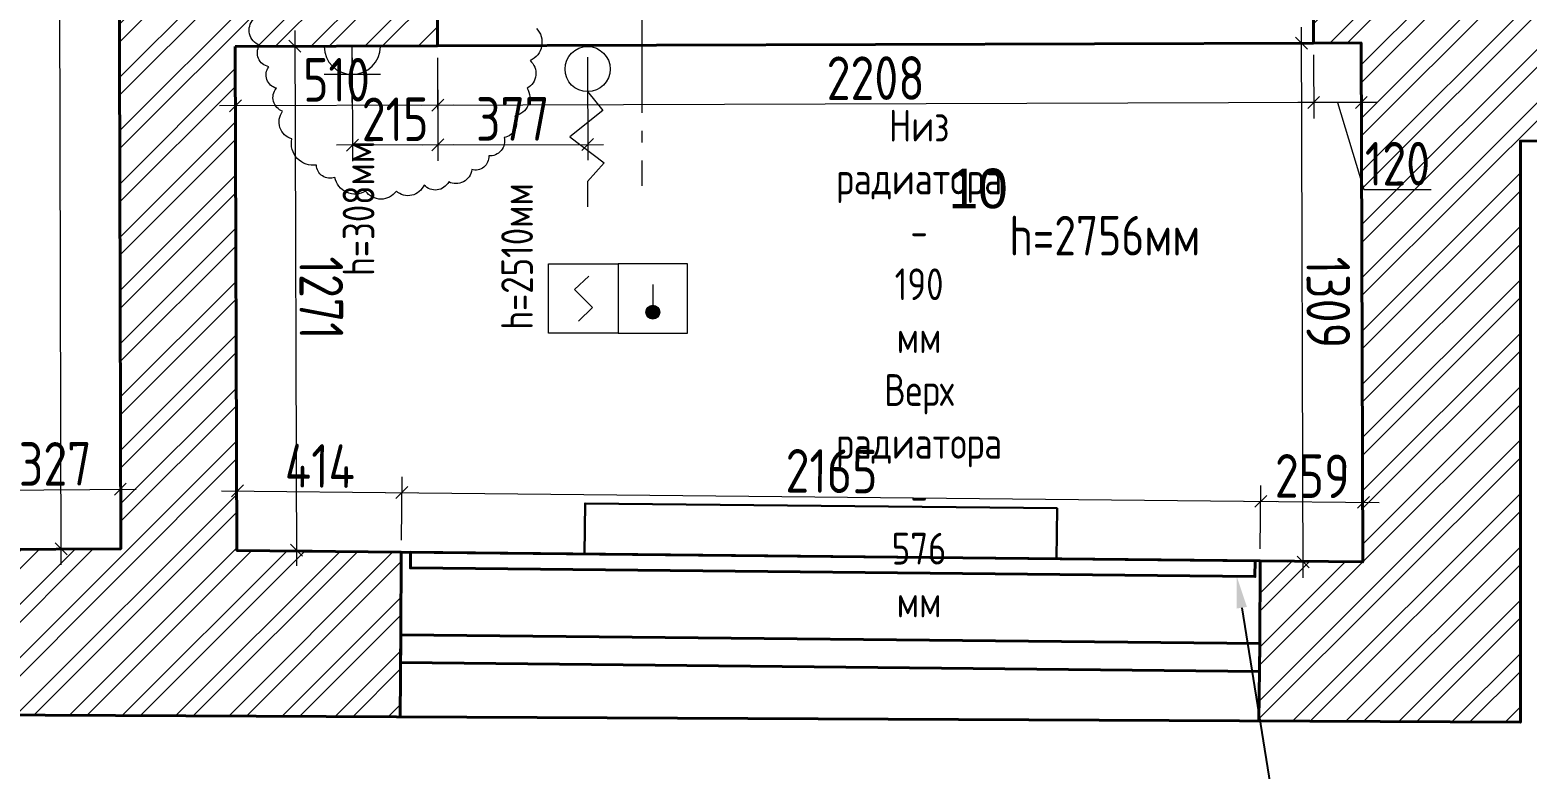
# Model space of a CAD drawing. Header units: millimetres. Extents: x -416788 to 52048, y -598564 to -7233.
# Drawn here: x 30054 to 33828, y -21305 to -19440 of the extents above; entities that cross this region are included whole.
import ezdxf
from ezdxf import colors
from ezdxf.entities.mleader import LeaderData, LeaderLine
from ezdxf.math import Vec2, Vec3

# ---------------------------------------------------------------- set-up
doc = ezdxf.new("R2010")
doc.units = ezdxf.units.MM
doc.set_wipeout_variables(frame=1)
doc.linetypes.add('GOST2.303 6', pattern=[12, 8, -1.5, 1, -1.5])
for name, color, linetype, lineweight in [('ВК_Текст', 170, 'Continuous', 0), ('К_Ограждение', 5, 'Continuous', 40), ('К_Окна', 4, 'Continuous', 40), ('К_Размерная', 3, 'Continuous', 0), ('К_Стены', 1, 'Continuous', 40), ('К_Текст высоты', 7, 'Continuous', 0), ('К_тонкая', 84, 'Continuous', 13), ('К_штриховка', 84, 'Continuous', 13), ('ОВ_Радиаторы', 41, 'Continuous', 30), ('ОВ_Текст', 41, 'Continuous', 0), ('СЛ_Устройства', 2, 'Continuous', 20), ('ЭО_Розетки', 11, 'Continuous', 9), ('ЭО_Текст', 11, 'Continuous', 0)]:
    doc.layers.add(name, color=color, linetype=linetype, lineweight=lineweight)
doc.layers.add('Контур_помещения', color=201, linetype='Continuous', lineweight=15, plot=False)
doc.layers.add('№_pom_spec', color=6, linetype='Continuous', plot=False)
doc.styles.add('M 50', font='isocpeur.ttf', dxfattribs={"width": 0.8})
doc.styles.get("Standard").update_dxf_attribs({"font": 'greeks.shx'})
doc.dimstyles.new('M 50', dxfattribs={"dimscale": 0, "dimtxt": 110, "dimasz": 30, "dimexe": 40, "dimexo": 30, "dimgap": 10, "dimtad": 1, "dimdec": 0, "dimrnd": 1, "dimzin": 4, "dimdsep": 46, "dimtxsty": 'M 50', "dimblk": 'OBLIQUE', "dimcen": 50, "dimdle": 40, "dimadec": 0, "dimazin": 1, "dimtfac": 1, "dimtdec": 0, "dimtmove": 1, "dimatfit": 2, "dimfxl": 1, "dimtolj": 1, "dimtzin": 0, "dimlwd": -1, "dimlwe": -1, "dimarcsym": 0})

# ---------------------------------------------------------------- blocks, each defined once
blk = doc.blocks.new('A$Ca32be7dc')
at = {"layer": 'ЭО_Розетки', "ltscale": 100}
blk.add_lwpolyline([(0, -113.7), (38.1, -161.7), (-44.9, -228), (41.9, -293.3), (0, -340.3), (0, -404.2)], dxfattribs=at)
blk.add_circle((0, -56.9), 56.9, dxfattribs=at)
blk = doc.blocks.new('A$C113549C5')
at = {"layer": 'СЛ_Устройства'}
blk.add_lwpolyline([(175, 175), (175, -175), (-175, -175), (-175, 175)], close=True, dxfattribs=at)
at = {"layer": 'СЛ_Устройства', "ltscale": 100}
blk.add_lwpolyline([(26.9, 112), (-45.3, 45.3), (45.3, -45.3), (-24, -114.6)], dxfattribs=at)
blk = doc.blocks.new('A$C48AE236B')
at = {"ltscale": 100}
blk.add_wipeout([(-175, 175), (175, 175), (175, -175), (-175, -175)], dxfattribs=at).dxf.layer = 'СЛ_Устройства'
at = {"layer": 'СЛ_Устройства', "ltscale": 100}
h = blk.add_hatch(color=256, dxfattribs=at)
h.dxf.hatch_style = 1
h.paths.add_polyline_path([(-35, -70, 1), (35, -70, 1)])
for p, q in [((-175, 175), (-175, -175)), ((175, 175), (-175, 175)), ((175, -175), (175, 175)), ((0, 70), (0, -70)), ((-175, -175), (175, -175))]:
    blk.add_line(p, q, dxfattribs=at)
blk.add_circle((0, -70), 35, dxfattribs=at)
blk = doc.blocks.new('_Oblique')
at = {"color": 0, "linetype": 'ByBlock', "lineweight": -2}
blk.add_line((-0.5, -0.5), (0.5, 0.5), dxfattribs=at)
blk = doc.blocks.new('*D56')
at = {"layer": 'Defpoints', "color": 0, "ltscale": 100, "transparency": 16777216}
for p in [(33289.6, -19473.5), (33409.8, -19473.1), (33290.1, -19623.5)]:
    blk.add_point(p, dxfattribs=at)
at = {"layer": 'К_Размерная', "color": 0, "ltscale": 100, "transparency": 16777216}
for p, q in [((33289.7, -19503.5), (33290.2, -19663.5)), ((33409.9, -19503.1), (33410.4, -19663.1)), ((33450.3, -19623), (33250.1, -19623.6)), ((33350.2, -19623.3), (33416.9, -19843.1)), ((33416.9, -19843.1), (33586.5, -19842.6))]:
    blk.add_line(p, q, dxfattribs=at)
at = {"layer": 'К_Размерная', "color": 0, "ltscale": 100, "transparency": 16777216, "xscale": 30, "yscale": 30, "zscale": 30}
for p, rotation in [((33290.1, -19623.5), 180.1779796043894), ((33410.3, -19623.1), 0.1779796043894066)]:
    blk.add_blockref('_Oblique', p, dxfattribs=dict(at, rotation=rotation))
at = {"layer": 'К_Размерная', "color": 0, "ltscale": 100, "transparency": 16777216, "insert": (33501.5, -19777.8), "char_height": 110, "attachment_point": 5, "rotation": 0.178, "style": 'M 50'}
blk.add_mtext('\\A1;120', dxfattribs=at)
blk = doc.blocks.new('*D57')
at = {"layer": 'Defpoints', "color": 0, "ltscale": 100, "transparency": 16777216}
for p in [(31081.9, -19480.3), (33289.6, -19473.5), (31082.4, -19630.3)]:
    blk.add_point(p, dxfattribs=at)
at = {"layer": 'К_Размерная', "color": 0, "ltscale": 100, "transparency": 16777216}
for p, q in [((33289.7, -19503.5), (33290.2, -19663.5)), ((31082, -19510.3), (31082.5, -19670.3)), ((33330.1, -19623.4), (31042.4, -19630.5))]:
    blk.add_line(p, q, dxfattribs=at)
at = {"layer": 'К_Размерная', "color": 0, "ltscale": 100, "transparency": 16777216, "xscale": 30, "yscale": 30, "zscale": 30}
for p, rotation in [((31082.4, -19630.3), 180.1779796043893), ((33290.1, -19623.5), 0.1779796043893267)]:
    blk.add_blockref('_Oblique', p, dxfattribs=dict(at, rotation=rotation))
at = {"layer": 'К_Размерная', "color": 0, "ltscale": 100, "transparency": 16777216, "insert": (32186, -19561.9), "char_height": 110, "attachment_point": 5, "rotation": 0.178, "style": 'M 50'}
blk.add_mtext('\\A1;2208', dxfattribs=at)
blk = doc.blocks.new('*D58')
at = {"layer": 'Defpoints', "color": 0, "ltscale": 100, "transparency": 16777216}
for p in [(30571.8, -19481.9), (31081.9, -19480.3), (30572.3, -19631.9)]:
    blk.add_point(p, dxfattribs=at)
at = {"layer": 'К_Размерная', "color": 0, "ltscale": 100, "transparency": 16777216}
for p, q in [((30571.9, -19511.9), (30572.4, -19671.9)), ((31082, -19510.3), (31082.5, -19670.3)), ((31122.4, -19630.2), (30532.3, -19632))]:
    blk.add_line(p, q, dxfattribs=at)
at = {"layer": 'К_Размерная', "color": 0, "ltscale": 100, "transparency": 16777216, "xscale": 30, "yscale": 30, "zscale": 30}
for p, rotation in [((30572.3, -19631.9), 180.177979604389), ((31082.4, -19630.3), 0.1779796043890869)]:
    blk.add_blockref('_Oblique', p, dxfattribs=dict(at, rotation=rotation))
at = {"layer": 'К_Размерная', "color": 0, "ltscale": 100, "transparency": 16777216, "insert": (30827.1, -19566.1), "char_height": 110, "attachment_point": 5, "rotation": 0.178, "style": 'M 50'}
blk.add_mtext('\\A1;510', dxfattribs=at)
blk = doc.blocks.new('*D59')
at = {"layer": 'Defpoints', "color": 0, "ltscale": 100, "transparency": 16777216}
for p in [(30571.8, -19481.9), (30575.9, -20752.9), (30725.9, -20752.4)]:
    blk.add_point(p, dxfattribs=at)
at = {"layer": 'К_Размерная', "color": 0, "ltscale": 100, "transparency": 16777216}
for p, q in [((30721.7, -19441.4), (30726, -20792.4)), ((30601.8, -19481.8), (30761.8, -19481.3)), ((30605.9, -20752.8), (30765.9, -20752.3))]:
    blk.add_line(p, q, dxfattribs=at)
at = {"layer": 'К_Размерная', "color": 0, "ltscale": 100, "transparency": 16777216, "xscale": 30, "yscale": 30, "zscale": 30}
for p, rotation in [((30721.8, -19481.4), 90.18183316239245), ((30725.9, -20752.4), 270.1818331623924)]:
    blk.add_blockref('_Oblique', p, dxfattribs=dict(at, rotation=rotation))
at = {"layer": 'К_Размерная', "color": 0, "ltscale": 100, "transparency": 16777216, "insert": (30788.8, -20116.7), "char_height": 110, "attachment_point": 5, "rotation": 270.1818, "style": 'M 50'}
blk.add_mtext('\\A1;1271', dxfattribs=at)
blk = doc.blocks.new('*D60')
at = {"layer": 'Defpoints', "color": 0, "ltscale": 100, "transparency": 16777216}
for p in [(30991.8, -20607.1), (30575.9, -20752.9), (30990.2, -20757.1)]:
    blk.add_point(p, dxfattribs=at)
at = {"layer": 'К_Размерная', "color": 0, "ltscale": 100, "transparency": 16777216}
for p, q in [((30576.2, -20722.9), (30577.8, -20562.9)), ((30537.4, -20602.5), (31031.8, -20607.5)), ((30990.5, -20727.1), (30992.2, -20567.1))]:
    blk.add_line(p, q, dxfattribs=at)
at = {"layer": 'К_Размерная', "color": 0, "ltscale": 100, "transparency": 16777216, "xscale": 30, "yscale": 30, "zscale": 30}
for p, rotation in [((30577.4, -20602.9), 179.4122590095694), ((30991.8, -20607.1), 359.4122590095694)]:
    blk.add_blockref('_Oblique', p, dxfattribs=dict(at, rotation=rotation))
at = {"layer": 'К_Размерная', "color": 0, "ltscale": 100, "transparency": 16777216, "insert": (30785.3, -20540), "char_height": 110, "attachment_point": 5, "rotation": 359.4123, "style": 'M 50'}
blk.add_mtext('\\A1;414', dxfattribs=at)
blk = doc.blocks.new('*D61')
at = {"layer": 'Defpoints', "color": 0, "ltscale": 100, "transparency": 16777216}
for p in [(33156.7, -20629.3), (30990.2, -20757.1), (33155.2, -20779.3)]:
    blk.add_point(p, dxfattribs=at)
at = {"layer": 'К_Размерная', "color": 0, "ltscale": 100, "transparency": 16777216}
for p, q in [((30990.5, -20727.1), (30992.2, -20567.1)), ((33155.5, -20749.3), (33157.1, -20589.3)), ((30951.8, -20606.7), (33196.7, -20629.8))]:
    blk.add_line(p, q, dxfattribs=at)
at = {"layer": 'К_Размерная', "color": 0, "ltscale": 100, "transparency": 16777216, "xscale": 30, "yscale": 30, "zscale": 30}
for p, rotation in [((30991.8, -20607.1), 179.4122590095697), ((33156.7, -20629.3), 359.4122590095698)]:
    blk.add_blockref('_Oblique', p, dxfattribs=dict(at, rotation=rotation))
at = {"layer": 'К_Размерная', "color": 0, "ltscale": 100, "transparency": 16777216, "insert": (32074.9, -20553.2), "char_height": 110, "attachment_point": 5, "rotation": 359.4123, "style": 'M 50'}
blk.add_mtext('\\A1;2165', dxfattribs=at)
blk = doc.blocks.new('*D62')
at = {"layer": 'Defpoints', "color": 0, "ltscale": 100, "transparency": 16777216}
for p in [(33415.5, -20632), (33155.2, -20779.3), (33414, -20782)]:
    blk.add_point(p, dxfattribs=at)
at = {"layer": 'К_Размерная', "color": 0, "ltscale": 100, "transparency": 16777216}
for p, q in [((33155.5, -20749.3), (33157.1, -20589.3)), ((33414.3, -20752), (33415.9, -20592)), ((33116.7, -20628.9), (33455.5, -20632.4))]:
    blk.add_line(p, q, dxfattribs=at)
at = {"layer": 'К_Размерная', "color": 0, "ltscale": 100, "transparency": 16777216, "xscale": 30, "yscale": 30, "zscale": 30}
for p, rotation in [((33156.7, -20629.3), 179.4122590095696), ((33415.5, -20632), 359.4122590095697)]:
    blk.add_blockref('_Oblique', p, dxfattribs=dict(at, rotation=rotation))
at = {"layer": 'К_Размерная', "color": 0, "ltscale": 100, "transparency": 16777216, "insert": (33286.8, -20565.7), "char_height": 110, "attachment_point": 5, "rotation": 359.4123, "style": 'M 50'}
blk.add_mtext('\\A1;259', dxfattribs=at)
blk = doc.blocks.new('*D63')
at = {"layer": 'Defpoints', "color": 0, "ltscale": 100, "transparency": 16777216}
for p in [(33259.8, -19473.6), (33409.8, -19473.1), (33414, -20782)]:
    blk.add_point(p, dxfattribs=at)
at = {"layer": 'К_Размерная', "color": 0, "ltscale": 100, "transparency": 16777216}
for p, q in [((33264.1, -20822.5), (33259.7, -19433.6)), ((33379.8, -19473.2), (33219.8, -19473.7)), ((33384, -20782.1), (33224, -20782.6))]:
    blk.add_line(p, q, dxfattribs=at)
at = {"layer": 'К_Размерная', "color": 0, "ltscale": 100, "transparency": 16777216, "xscale": 30, "yscale": 30, "zscale": 30}
for p, rotation in [((33259.8, -19473.6), 90.18183316239227), ((33264, -20782.5), 270.1818331623923)]:
    blk.add_blockref('_Oblique', p, dxfattribs=dict(at, rotation=rotation))
at = {"layer": 'К_Размерная', "color": 0, "ltscale": 100, "transparency": 16777216, "insert": (33326.9, -20127.8), "char_height": 110, "attachment_point": 5, "rotation": 270.1818, "style": 'M 50'}
blk.add_mtext('\\A1;1309', dxfattribs=at)
blk = doc.blocks.new('*D72')
at = {"layer": 'Defpoints', "color": 0, "ltscale": 100, "transparency": 16777216}
for p in [(30282, -20598.8), (29955.7, -20750.9), (30283, -20748.8)]:
    blk.add_point(p, dxfattribs=at)
at = {"layer": 'К_Размерная', "color": 0, "ltscale": 100, "transparency": 16777216}
for p, q in [((29955.5, -20720.9), (29954.5, -20560.9)), ((30282.8, -20718.8), (30281.8, -20558.8)), ((29914.7, -20601.1), (30322, -20598.6))]:
    blk.add_line(p, q, dxfattribs=at)
at = {"layer": 'К_Размерная', "color": 0, "ltscale": 100, "transparency": 16777216, "xscale": 30, "yscale": 30, "zscale": 30}
for p, rotation in [((29954.7, -20600.9), 180.3642672229853), ((30282, -20598.8), 0.3642672229853606)]:
    blk.add_blockref('_Oblique', p, dxfattribs=dict(at, rotation=rotation))
at = {"layer": 'К_Размерная', "color": 0, "ltscale": 100, "transparency": 16777216, "insert": (30118, -20534.8), "char_height": 110, "attachment_point": 5, "rotation": 0.3643, "style": 'M 50'}
blk.add_mtext('\\A1;327', dxfattribs=at)
blk = doc.blocks.new('*D73')
at = {"layer": 'Defpoints', "color": 0, "ltscale": 100, "transparency": 16777216}
for p in [(30124.5, -17306.3), (30274.5, -17306), (30283, -20748.8)]:
    blk.add_point(p, dxfattribs=at)
at = {"layer": 'К_Размерная', "color": 0, "ltscale": 100, "transparency": 16777216}
for p, q in [((30133.1, -20789.2), (30124.4, -17266.3)), ((30244.5, -17306), (30084.5, -17306.4)), ((30253, -20748.9), (30093, -20749.3))]:
    blk.add_line(p, q, dxfattribs=at)
at = {"layer": 'К_Размерная', "color": 0, "ltscale": 100, "transparency": 16777216, "xscale": 30, "yscale": 30, "zscale": 30}
for p, rotation in [((30124.5, -17306.3), 90.14136692612175), ((30133, -20749.2), 270.1413669261218)]:
    blk.add_blockref('_Oblique', p, dxfattribs=dict(at, rotation=rotation))
at = {"layer": 'К_Размерная', "color": 0, "ltscale": 100, "transparency": 16777216, "insert": (30193.7, -19027.6), "char_height": 110, "attachment_point": 5, "rotation": 270.1414, "style": 'M 50'}
blk.add_mtext('\\A1;3443', dxfattribs=at)
blk = doc.blocks.new('*D132')
at = {"layer": 'Defpoints', "color": 0, "ltscale": 100, "transparency": 16777216}
for p in [(30866.6, -19481), (31081.9, -19480.3), (30867.4, -19731)]:
    blk.add_point(p, dxfattribs=at)
at = {"layer": 'ЭО_Текст', "color": 0, "ltscale": 100, "transparency": 16777216}
for p, q in [((30866.7, -19511), (30867.5, -19771)), ((31082, -19510.3), (31082.8, -19770.3)), ((31122.7, -19730.2), (30827.4, -19731.1))]:
    blk.add_line(p, q, dxfattribs=at)
at = {"layer": 'ЭО_Текст', "color": 0, "ltscale": 100, "transparency": 16777216, "xscale": 30, "yscale": 30, "zscale": 30}
for p, rotation in [((30867.4, -19731), 180.1779796043893), ((31082.7, -19730.3), 0.1779796043894066)]:
    blk.add_blockref('_Oblique', p, dxfattribs=dict(at, rotation=rotation))
at = {"layer": 'ЭО_Текст', "color": 0, "ltscale": 100, "transparency": 16777216, "insert": (30974.8, -19665.7), "char_height": 110, "attachment_point": 5, "rotation": 0.178, "style": 'M 50'}
blk.add_mtext('\\A1;215', dxfattribs=at)
blk = doc.blocks.new('*D133')
at = {"layer": 'Defpoints', "color": 0, "ltscale": 100, "transparency": 16777216}
for p in [(31081.9, -19480.3), (31459.4, -19479.2), (31460.2, -19729.2)]:
    blk.add_point(p, dxfattribs=at)
at = {"layer": 'ЭО_Текст', "color": 0, "ltscale": 100, "transparency": 16777216}
for p, q in [((31459.5, -19509.2), (31460.3, -19769.2)), ((31082, -19510.3), (31082.8, -19770.3)), ((31042.7, -19730.5), (31500.2, -19729))]:
    blk.add_line(p, q, dxfattribs=at)
at = {"layer": 'ЭО_Текст', "color": 0, "ltscale": 100, "transparency": 16777216, "xscale": 30, "yscale": 30, "zscale": 30}
for p, rotation in [((31082.7, -19730.3), 180.1779796043895), ((31460.2, -19729.2), 0.1779796043894961)]:
    blk.add_blockref('_Oblique', p, dxfattribs=dict(at, rotation=rotation))
at = {"layer": 'ЭО_Текст', "color": 0, "ltscale": 100, "transparency": 16777216, "insert": (31271.2, -19664.7), "char_height": 110, "attachment_point": 5, "rotation": 0.178, "style": 'M 50'}
blk.add_mtext('\\A1;377', dxfattribs=at)
blk = doc.blocks.new('UDV_Розетки_ГОСТ_21.210_СУ.IP20.двухполюсная.с.защ.контактом_9')
at = {"color": 0}
for p, q in [((0, -70.8), (0, 0)), ((70.8, -70.8), (-70.8, -70.8)), ((0, -141.6), (0, -70.8))]:
    blk.add_line(p, q, dxfattribs=at)
blk.add_lwpolyline([(70.8, 0), (-70.8, 0, 1)], format="xyb", close=True, dxfattribs=at)

msp = doc.modelspace()

# ---------------------------------------------------------------- hatches: boundary and pattern name
at = {"layer": 'К_штриховка', "ltscale": 100}
h = msp.add_hatch(dxfattribs=at)
h.set_pattern_fill('ANSI32', color=256, scale=10)
h.paths.add_polyline_path([(29009, -20955.8), (28967.6, -20751.4), (28453.9, -20751.4), (28408.5, -20954), (28409, -21160.8), (29006.9, -21163.6)])
h.paths.add_polyline_path([(30989.3, -20966.1), (30990.2, -20757.1), (30575.9, -20752.9), (30571.8, -19481.9), (31081.9, -19480.3), (31081.5, -19327.2), (30409.5, -19323.4), (30408, -17264.3), (30799.2, -17261.7), (30798.2, -17139.7), (30250.4, -17151.5), (30099.1, -17154.8), (30099.1, -17305.6), (30274.5, -17306), (30283, -20748.8), (29955.7, -20750.9), (29926.4, -20965.1), (29924.4, -21168), (30987.2, -21173)])
h = msp.add_hatch(dxfattribs=at)
h.set_pattern_fill('ANSI32', color=256, scale=10)
h.paths.add_polyline_path([(35263, -17340), (35071.6, -17340.4), (34862.3, -17372.4), (34861.9, -19317.9), (33289.2, -19322.2), (33289.6, -19473.5), (33289.6, -19473.5), (33409.8, -19473.1), (33414, -20782), (33155.2, -20779.3), (33154.2, -20988.3), (33152.2, -21183.3), (33811.2, -21186.5), (33811.2, -19720.8), (35263.2, -19716.8)])

# ---------------------------------------------------------------- linework, layer by layer
at = {"layer": 'К_Ограждение'}
msp.add_lwpolyline([(31013.9, -20757.4), (33142.6, -20779.2), (33142.2, -20819.2), (31013.5, -20797.4), (31013.9, -20757.4)], close=True, dxfattribs=at)
at = {"layer": 'К_Окна'}
msp.add_lwpolyline([(33154.2, -20988.3), (30989.3, -20966.1), (30988.6, -21036.1), (33153.5, -21058.3), (33154.2, -20988.3)], close=True, dxfattribs=at)
at = {"layer": 'К_Стены', "ltscale": 100}
for p, q in [((31081.5, -19327.2), (31081.9, -19480.3)), ((33289.6, -19473.5), (33289.2, -19322.2)), ((30990.2, -20757.1), (30989.3, -20966.1)), ((33155.2, -20779.3), (33154.2, -20988.3)), ((30989.3, -20966.1), (30987.2, -21173.1)), ((33154.2, -20988.3), (33152.2, -21183.3))]:
    msp.add_line(p, q, dxfattribs=at)
msp.add_lwpolyline([(30099.1, -17305.6), (29189.1, -17301.9), (26435.1, -17290.8), (26440.4, -20748.6), (26728.7, -20747.2), (28453.9, -20751.4), (28967.6, -20751.4), (29955.7, -20750.9), (30283, -20748.8), (30274.5, -17306)], close=True, dxfattribs=at)
at = {"layer": 'К_тонкая', "linetype": 'GOST2.303 6', "ltscale": 30}
msp.add_line((31597, -19049.6), (31597, -19833.8), dxfattribs=at)
at = {"layer": 'Контур_помещения', "ltscale": 100}
msp.add_lwpolyline([(30274.5, -17306), (30099.1, -17305.6), (29189.1, -17301.9), (26435.1, -17290.8), (26440.4, -20748.6), (26728.7, -20747.2), (28453.9, -20751.4), (28967.6, -20751.4), (29955.7, -20750.9), (30283, -20748.8)], close=True, dxfattribs=at)
at = {"layer": 'ОВ_Радиаторы'}
msp.add_lwpolyline([(31452.4, -20761.9), (32642.1, -20774.1), (32643.4, -20646.9), (31453.7, -20634.7)], close=True, dxfattribs=at)
at = {"layer": 'ЭО_Текст', "ltscale": 100}
msp.add_lwpolyline([(31330.8, -19436.3, -0.520567), (31315.2, -19517.7, -0.520567), (31315.2, -19517.7, -0.520567), (31307.5, -19587.4, -0.520567), (31307.5, -19587.4, -0.520567), (31276.5, -19657.1, -0.520567), (31276.5, -19657.1, -0.520567), (31249.3, -19711.4, -0.520567), (31249.3, -19711.4, -0.520567), (31210.6, -19757.9, -0.520567), (31210.6, -19757.9, -0.520567), (31167.9, -19792.7, -0.520567), (31167.9, -19792.7, -0.520567), (31109.8, -19823.7, -0.520567), (31109.8, -19823.7, -0.520567), (31047.7, -19831.5, -0.520567), (31047.7, -19831.5, -0.520567), (30977.9, -19847, -0.520567), (30977.9, -19847, -0.520567), (30900.4, -19847, -0.520567), (30900.4, -19847, -0.520567), (30822.9, -19812.1, -0.520567), (30822.9, -19812.1, -0.520567), (30776.3, -19781.1, -0.520567), (30776.3, -19781.1, -0.520567), (30714.3, -19715.3, -0.520567), (30714.3, -19715.3, -0.520567), (30691, -19645.5, -0.520567), (30691, -19645.5, -0.520567), (30675.5, -19587.4, -0.520567), (30675.5, -19587.4, -0.520567), (30656.1, -19533.2, -0.520567), (30656.1, -19533.2, -0.520567), (30632.9, -19478.9, -0.520567), (30632.9, -19478.9, -0.520567), (30617.4, -19413.1, -0.520567)], format="xyb", dxfattribs=at)

# ---------------------------------------------------------------- block references
at = {"layer": 'СЛ_Устройства', "xscale": 0.5, "yscale": 0.5, "zscale": 0.5}
msp.add_blockref('A$C113549C5', (31449.3, -20117.4), dxfattribs=at)
at = {"layer": 'ЭО_Розетки', "ltscale": 100}
msp.add_blockref('UDV_Розетки_ГОСТ_21.210_СУ.IP20.двухполюсная.с.защ.контактом_9', (30866.8, -19481.9), dxfattribs=at)
at = {"layer": 'ЭО_Розетки', "ltscale": 100, "rotation": 9.99999999615e-05}
msp.add_blockref('A$Ca32be7dc', (31460, -19482.2), dxfattribs=at)

# ---------------------------------------------------------------- texts
at = {"layer": 'К_Текст высоты', "lineweight": 15, "insert": (32763.7, -19959.2), "char_height": 100, "attachment_point": 5, "style": 'M 50'}
msp.add_mtext('h=2756мм', dxfattribs=at)
at = {"layer": 'ОВ_Текст', "lineweight": 0, "insert": (32295.6, -20281.9), "char_height": 80, "width": 5.904, "attachment_point": 5, "style": 'M 50'}
msp.add_mtext('Низ радиатора  - 190 мм\\PВерх радиатора  - 576 мм', dxfattribs=at)
at = {"layer": 'ЭО_Текст', "color": 1, "insert": (30882.7, -19890.3), "char_height": 80, "width": 598.261, "attachment_point": 5, "rotation": 89.9998, "style": 'M 50'}
msp.add_mtext('h=308мм', dxfattribs=at)
at = {"layer": 'ЭО_Текст', "insert": (31282.2, -20011.5), "char_height": 80, "width": 598.261, "attachment_point": 5, "rotation": 90.0001, "style": 'M 50'}
msp.add_mtext('h=2510мм', dxfattribs=at)
at = {"layer": '№_pom_spec', "ltscale": 100, "insert": (32370, -19790), "char_height": 100, "attachment_point": 1}
msp.add_mtext_dynamic_manual_height_columns('10', width=432.081, gutter_width=500, heights=[0], dxfattribs=at)

# ---------------------------------------------------------------- dimensions: what is measured, and where the dimension line sits
at = {"layer": 'К_Размерная', "ltscale": 100}
for p1, p2, picture, middle in [((30283, -20748.8), (30274.5, -17306), '*D73', (30193.7, -19027.6)), ((33414, -20782), (33409.8, -19473.1), '*D63', (33326.9, -20127.8)), ((30571.8, -19481.9), (30575.9, -20752.9), '*D59', (30788.8, -20116.7)), ((31081.9, -19480.3), (30571.8, -19481.9), '*D58', (30827.1, -19566.1)), ((33289.6, -19473.5), (31081.9, -19480.3), '*D57', (32186, -19561.9)), ((33409.8, -19473.1), (33289.6, -19473.5), '*D56', (33426.7, -19778.1)), ((29955.7, -20750.9), (30283, -20748.8), '*D72', (30118, -20534.8)), ((30575.9, -20752.9), (30990.2, -20757.1), '*D60', (30785.3, -20540)), ((30990.2, -20757.1), (33155.2, -20779.3), '*D61', (32074.9, -20553.2)), ((33155.2, -20779.3), (33414, -20782), '*D62', (33286.8, -20565.7))]:
    dim = msp.add_aligned_dim(p1=p1, p2=p2, distance=150, dimstyle='M 50', override={"dimscale": 1}, dxfattribs=at)
    dim.commit()
    dim.dimension.update_dxf_attribs({"geometry": picture, "text_midpoint": middle})
at = {"layer": 'ЭО_Текст', "ltscale": 100}
for p1, p2, distance, picture, middle in [((31081.9, -19480.3), (30866.6, -19481), 250, '*D132', (30974.8, -19665.7)), ((31081.9411, -19480.336), (31459.3752, -19479.1636), -250, '*D133', (31271.2328, -19664.7489))]:
    dim = msp.add_aligned_dim(p1=p1, p2=p2, distance=distance, dimstyle='M 50', override={"dimscale": 1}, dxfattribs=at)
    dim.commit()
    dim.dimension.update_dxf_attribs({"geometry": picture, "text_midpoint": middle})

# ---------------------------------------------------------------- leaders
at = {"layer": 'ВК_Текст', "ltscale": 100}
ml = msp.add_multileader_mtext('Standard', dxfattribs=at)
ml.set_content('Ограждение H=1250 мм', color=256, style='M 50')
ml.set_leader_properties()
ml.build(insert=Vec2(0, 0))
ml.multileader.update_dxf_attribs({"arrow_head_size": 80, "scale": 20})
ctx = ml.context
ctx.base_point, ctx.scale, ctx.char_height, ctx.arrow_head_size, ctx.landing_gap_size, ctx.plane_origin, ctx.plane_x_axis, ctx.plane_y_axis = Vec3(33400.3, -21719, -1045.6), 20, 100, 80, 40, Vec3(30623.5, -20319, -1045.6), Vec3(1, -0.000835), Vec3(0.000835, 1)
notes = []
notes.append((ctx, [(1, (1, 1, 0), (33240.3, -21718.9, -1045.6), (1, -0.000835), 160, [(0, [(33096.2, -20818.7, -1045.6)], 0, [])])]))
ctx.mtext.insert, ctx.mtext.text_direction, ctx.mtext.rotation, ctx.mtext.width, ctx.mtext.defined_height, ctx.mtext.flow_direction = Vec3(33440.4, -21669, -1045.6), Vec3(1, -0.000835), 6.28235, 871.271, 432.9, 5
for ctx, leaders in notes:
    for number, flags, end, landing, length, lines in leaders:
        leader = LeaderData()
        leader.index, (leader.has_last_leader_line, leader.has_dogleg_vector, leader.attachment_direction) = number, flags
        leader.last_leader_point, leader.dogleg_vector, leader.dogleg_length = Vec3(end), Vec3(landing), length
        for number, points, colour, breaks in lines:
            line = LeaderLine()
            line.index, line.vertices, line.color, line.breaks = number, Vec3.list(points), colors.encode_raw_color(colour), breaks
            leader.lines.append(line)
        ctx.leaders.append(leader)

# ---------------------------------------------------------------- next in the draw order: block references
at = {"layer": 'СЛ_Устройства', "xscale": 0.5, "yscale": 0.5, "zscale": 0.5}
msp.add_blockref('A$C48AE236B', (31624.3, -20117.4), dxfattribs=at)

# ---------------------------------------------------------------- next in the draw order: linework, layer by layer
at = {"layer": 'К_Стены', "ltscale": 100}
msp.add_lwpolyline([(30410.6, -8033.7), (35262.3, -8047.4), (35263.2, -19716.8), (33811.2, -19720.8), (33811.2, -21186.5), (26196.5, -21150.2), (26192.2, -8036), (30410.5, -8033.7)], dxfattribs=at)
msp.add_lwpolyline([(30571.8, -19481.9), (31081.9, -19480.3), (33289.6, -19473.5), (33409.8, -19473.1), (33414, -20782), (33155.2, -20779.3), (30990.2, -20757.1), (30575.9, -20752.9)], close=True, dxfattribs=at)
at = {"layer": 'Контур_помещения', "ltscale": 100}
msp.add_lwpolyline([(33409.8, -19473.1), (33289.6, -19473.5), (31081.9, -19480.3), (30571.8, -19481.9), (30575.9, -20752.9), (30990.2, -20757.1), (33155.2, -20779.3), (33414, -20782)], close=True, dxfattribs=at)

doc.saveas('drawing.dxf')
